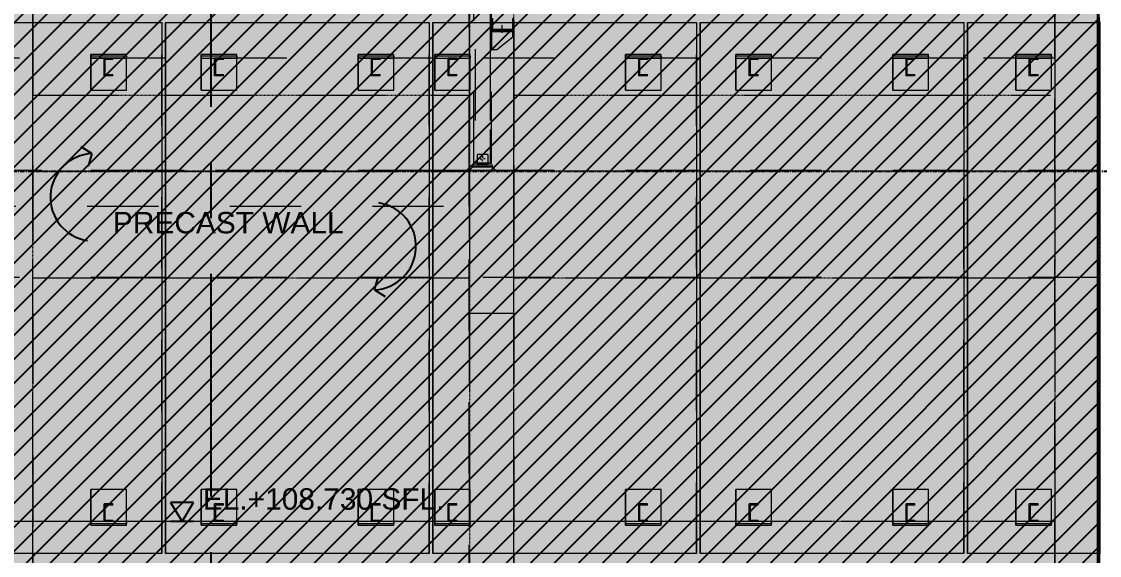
# Model space of a CAD drawing. Header units: millimetres. Extents: x 652937 to 1670132, y 1473552 to 2851037.
# Drawn here: x 764045 to 770093, y 1520610 to 1523605 of the extents above; entities that cross this region are included whole.
import ezdxf
from ezdxf.enums import TextEntityAlignment as Align
from ezdxf.xclip import XClip

# ---------------------------------------------------------------- set-up
doc = ezdxf.new("R2010")
doc.units = ezdxf.units.MM
doc.header["$XCLIPFRAME"] = 0
for name, pattern in [('HIDDEN', [0.375, 0.25, -0.125]), ('TA_GL_005.00000', [13.75, 5, -1.25, 1.25, -1.25, 5]), ('XKITLINE00', [0]), ('XKITLINE02', [4, 2, -2])]:
    doc.linetypes.add(name, pattern=pattern)
doc.layers.add('000 - 0_HIDE_OBJ_FRAMING_DEF_SUB', color=1, linetype='Continuous', plot=False)
for name, color, linetype in [('000 - 0_SYM_DWG_GRID-BUBBLE_MAIN_COLOR_1', 3, 'Continuous'), ('000 - 0_SYM_DWG_GRIDLINE_MAIN_COLOR_251', 251, 'Continuous'), ('000 - CONCRETE_WALL_HATCH_', 251, 'Continuous'), ('000 - CONCRETE_WALL_MAIN_COLOR_2', 1, 'Continuous'), ('000 - H A T C H', 9, 'Continuous'), ('CVA044__', 2, 'Continuous'), ('DIM', 1, 'Continuous')]:
    doc.layers.add(name, color=color, linetype=linetype)
doc.layers.add('Bolt', color=7, linetype='Continuous', lineweight=0)
doc.layers.add('Part', color=2, linetype='Continuous', lineweight=0)
doc.styles.add('ANGSANA', font='angsana.shx', dxfattribs={"width": 0.9})
doc.styles.add('Arial', font='arial.ttf')
doc.styles.add('TA', font='', dxfattribs={"height": 4.5})
doc.styles.get('TA').set_extended_font_data('Cordia New')

# ---------------------------------------------------------------- blocks, each defined once
blk = doc.blocks.new('E2')
at = {"layer": '000 - 0_HIDE_OBJ_FRAMING_DEF_SUB'}
blk.add_lwpolyline([(1661279.1, 114870), (1659779.1, 114870), (1659779.1, 105925), (1661279.1, 105925)], close=True, dxfattribs=at)
blk = doc.blocks.new('12')
at = {"layer": 'Part', "color": 253, "linetype": 'XKITLINE00', "lineweight": 0}
for points in [[(663514.0716, 1524496.4016), (663514.0716, 1524499.3816), (663515.5516, 1524499.3816), (663515.5516, 1524496.4016)], [(663515.5716, 1524496.4016), (663515.5716, 1524499.3816), (663517.0516, 1524499.3816), (663517.0516, 1524496.4016)], [(663517.0716, 1524496.4016), (663517.0716, 1524499.3816), (663518.5516, 1524499.3816), (663518.5516, 1524496.4016)], [(663518.5716, 1524496.4016), (663518.5716, 1524499.3816), (663520.0516, 1524499.3816), (663520.0516, 1524496.4016)], [(663520.0716, 1524496.4016), (663520.0716, 1524499.3816), (663520.8136, 1524499.3816), (663520.8136, 1524496.4016)]]:
    blk.add_lwpolyline(points, close=True, dxfattribs=at)
blk = doc.blocks.new('LEV-SEC')
blk.add_hatch(color=1).paths.add_polyline_path([(-1.62, 2.67), (0, 0), (1.62, 2.67)])
at = {"color": 1}
for p, q in [((-1.62, 2.67), (0, 0)), ((1.62, 2.67), (-1.62, 2.67)), ((0, 0), (1.62, 2.67)), ((1.62, 0), (-1.62, 0))]:
    blk.add_line(p, q, dxfattribs=at)
at = {"color": 2, "style": 'ANGSANA'}
blk.add_attdef('ELEVATION', text='', height=2.4, dxfattribs=at).set_placement((2.91, 2.21), align=Align.BOTTOM_LEFT)
blk = doc.blocks.new('PP18_ENT3_SE_ELE2-1')
at = {"layer": 'DIM', "color": 1, "linetype": 'ByBlock'}
for p, q in [((-10568.3, 110794.4), (-10628, 110831.8)), ((-10568.3, 110794.4), (-10590, 110723.9)), ((-8983, 110029.4), (-8961.3, 110099.9)), ((-8983, 110029.4), (-8923.2, 109992))]:
    blk.add_line(p, q, dxfattribs=at)
for centre, start, end in [((-10555.7, 110549.1), 92.9237, 261.43297), ((-8995.5, 110274.7), 272.9237, 81.43297)]:
    blk.add_arc(centre, 245.6, start, end, dxfattribs=at)
at = {"layer": 'Part', "color": 1, "linetype": 'HIDDEN', "lineweight": 0, "ltscale": 20}
for p, q in [((-8450, 111120), (-10900, 111120)), ((-5190, 111120), (-8200, 111120)), ((-8450, 108730), (-10890, 108730)), ((-5190, 108730), (-8200, 108730))]:
    blk.add_line(p, q, dxfattribs=at)
at = {"layer": 'Part', "linetype": 'HIDDEN', "lineweight": 0, "ltscale": 20}
for p, q in [((-10900, 110695), (-8450, 110695)), ((-5165, 110695), (-8200, 110695)), ((-8450, 110095), (-10900, 110095)), ((-5165, 110095), (-8200, 110095))]:
    blk.add_line(p, q, dxfattribs=at)
for points in [[(-10900, 103500), (-10900, 114420)], [(-8200, 103500), (-8200, 114420), (-8450, 114420), (-8450, 103500)], [(-4915, 103500), (-4915, 114420), (-5165, 114420), (-5165, 103500)]]:
    blk.add_lwpolyline(points, dxfattribs=at)
at = {"color": 4, "xscale": 1000, "yscale": 1000, "zscale": 1000}
blk.add_blockref('12', (-663525726.6, -1524387851.6), dxfattribs=at)
blk.add_blockref('E2', (-1664704.6, 0))
at = {"layer": 'DIM'}
ref = blk.add_blockref('LEV-SEC', (-10062.4, 108730), dxfattribs=dict(at, xscale=40, yscale=40, zscale=40))
ref.add_attrib('ELEVATION', 'EL.+108.730 SFL.', dxfattribs={"layer": '0', "color": 3, "height": 120, "style": 'Arial'}).set_placement((-9945.9, 108760.7), align=Align.BOTTOM_LEFT)
at = {"layer": 'CVA044__', "color": 3, "style": 'Arial'}
blk.add_text('PRECAST WALL', height=120, dxfattribs=at).set_placement((-10450.5, 110346.8))
blk = doc.blocks.new('*A25053578')
at = {"layer": 'Part', "linetype": 'XKITLINE02', "lineweight": 0}
for p, q in [((197.547339, 47.972868), (195.547337, 47.972868)), ((195.547337, 47.972868), (195.547337, 31.472868)), ((195.547339, 47.972868), (195.547339, 37.222868)), ((197.547337, 31.472868), (197.547337, 47.972868)), ((197.547339, 47.972868), (197.547339, 37.222868)), ((195.547339, 37.122868), (195.547339, 31.472868)), ((197.547339, 37.122868), (197.547339, 31.472868)), ((197.547339, 31.472868), (195.547337, 31.472868))]:
    blk.add_line(p, q, dxfattribs=at)
at = {"layer": 'Part', "linetype": 'XKITLINE00', "lineweight": 0}
for p, q in [((195.547339, 37.222868), (195.547339, 37.122868)), ((197.547339, 37.222868), (197.547339, 37.122868))]:
    blk.add_line(p, q, dxfattribs=at)
blk = doc.blocks.new('*A25063579')
at = {"layer": 'Part', "linetype": 'XKITLINE02', "lineweight": 0}
for p, q in [((209.787359, 31.472868), (209.787359, 47.972868)), ((209.787359, 47.972868), (209.787361, 47.972868)), ((209.787359, 47.972868), (211.037361, 47.972868)), ((209.787361, 47.972868), (209.787361, 37.222868)), ((211.037359, 47.972868), (211.037359, 31.472868)), ((211.037361, 47.972868), (211.037361, 37.222868)), ((209.787361, 37.122868), (209.787361, 31.472868)), ((211.037361, 37.122868), (211.037361, 31.472868)), ((209.787361, 31.472868), (209.787359, 31.472868)), ((209.787359, 31.472868), (211.037361, 31.472868))]:
    blk.add_line(p, q, dxfattribs=at)
at = {"layer": 'Part', "linetype": 'XKITLINE00', "lineweight": 0}
for p, q in [((209.787361, 37.222868), (209.787361, 37.122868)), ((211.037361, 37.222868), (211.037361, 37.122868))]:
    blk.add_line(p, q, dxfattribs=at)
blk = doc.blocks.new('*A25143587')
at = {"layer": 'Part', "linetype": 'XKITLINE02', "lineweight": 0}
for p, q in [((226.217337, 31.472868), (226.217337, 47.972868)), ((226.217337, 47.972868), (226.217339, 47.972868)), ((226.217337, 47.972868), (227.467339, 47.972868)), ((226.217339, 47.972868), (226.217339, 37.222868)), ((227.467337, 31.472868), (227.467337, 47.972868)), ((227.467339, 47.972868), (227.467339, 37.222868)), ((226.217339, 37.122868), (226.217339, 31.472868)), ((227.467339, 37.122868), (227.467339, 31.472868)), ((226.217339, 31.472868), (226.217337, 31.472868)), ((226.217337, 31.472868), (227.467339, 31.472868))]:
    blk.add_line(p, q, dxfattribs=at)
at = {"layer": 'Part', "linetype": 'XKITLINE00', "lineweight": 0}
for p, q in [((226.217339, 37.222868), (226.217339, 37.122868)), ((227.467339, 37.222868), (227.467339, 37.122868))]:
    blk.add_line(p, q, dxfattribs=at)
blk = doc.blocks.new('*A25193592')
at = {"layer": 'Part', "linetype": 'XKITLINE00', "lineweight": 0}
for p, q in [((193.767361, 52.122868), (201.167361, 52.122868)), ((201.167361, 52.122868), (201.167361, 37.222868)), ((201.167361, 37.222868), (193.767361, 37.222868))]:
    blk.add_line(p, q, dxfattribs=at)
at = {"layer": 'Part', "linetype": 'XKITLINE02', "lineweight": 0}
blk.add_line((201.16736, 37.222868), (201.16736, 52.122868), dxfattribs=at)
blk = doc.blocks.new('*A25203593')
at = {"layer": 'Part', "linetype": 'XKITLINE00', "lineweight": 0}
for p, q in [((201.26736, 52.122868), (201.267361, 52.122868)), ((201.267361, 52.122868), (208.667361, 52.122868)), ((201.267361, 52.122868), (201.267361, 37.222868)), ((208.667361, 52.122868), (208.667361, 37.222868)), ((201.267361, 37.222868), (201.26736, 37.222868)), ((208.667361, 37.222868), (201.267361, 37.222868))]:
    blk.add_line(p, q, dxfattribs=at)
at = {"layer": 'Part', "linetype": 'XKITLINE02', "lineweight": 0}
for p, q in [((201.267361, 52.122868), (201.26736, 52.122868)), ((201.26736, 52.122868), (201.26736, 37.222868)), ((208.66736, 37.222868), (208.66736, 52.122868)), ((201.267361, 37.222868), (201.26736, 37.222868))]:
    blk.add_line(p, q, dxfattribs=at)
blk = doc.blocks.new('*A25213594')
at = {"layer": 'Part', "linetype": 'XKITLINE00', "lineweight": 0}
for p, q in [((208.76736, 52.122868), (208.767361, 52.122868)), ((208.767361, 52.122868), (216.167361, 52.122868)), ((208.767361, 52.122868), (208.767361, 37.222868)), ((216.167361, 52.122868), (216.167361, 37.222868)), ((208.767361, 37.222868), (208.76736, 37.222868)), ((216.167361, 37.222868), (208.767361, 37.222868))]:
    blk.add_line(p, q, dxfattribs=at)
at = {"layer": 'Part', "linetype": 'XKITLINE02', "lineweight": 0}
for p, q in [((208.767361, 52.122868), (208.76736, 52.122868)), ((208.76736, 52.122868), (208.76736, 37.222868)), ((216.16736, 37.222868), (216.16736, 52.122868)), ((208.767361, 37.222868), (208.76736, 37.222868))]:
    blk.add_line(p, q, dxfattribs=at)
blk = doc.blocks.new('*A25223595')
at = {"layer": 'Part', "linetype": 'XKITLINE00', "lineweight": 0}
for p, q in [((216.26736, 52.122868), (216.267361, 52.122868)), ((216.267361, 52.122868), (223.667361, 52.122868)), ((216.267361, 52.122868), (216.267361, 37.222868)), ((223.667361, 52.122868), (223.667361, 37.222868)), ((216.267361, 37.222868), (216.26736, 37.222868)), ((223.667361, 37.222868), (216.267361, 37.222868))]:
    blk.add_line(p, q, dxfattribs=at)
at = {"layer": 'Part', "linetype": 'XKITLINE02', "lineweight": 0}
for p, q in [((216.267361, 52.122868), (216.26736, 52.122868)), ((216.26736, 52.122868), (216.26736, 37.222868)), ((223.66736, 37.222868), (223.66736, 52.122868)), ((216.267361, 37.222868), (216.26736, 37.222868))]:
    blk.add_line(p, q, dxfattribs=at)
blk = doc.blocks.new('*A25233596')
at = {"layer": 'Part', "linetype": 'XKITLINE00', "lineweight": 0}
for p, q in [((223.76736, 52.122868), (223.767361, 52.122868)), ((223.767361, 52.122868), (227.477361, 52.122868)), ((223.767361, 52.122868), (223.767361, 37.222868)), ((223.767361, 37.222868), (223.76736, 37.222868)), ((227.477361, 37.222868), (223.767361, 37.222868))]:
    blk.add_line(p, q, dxfattribs=at)
at = {"layer": 'Part', "linetype": 'XKITLINE02', "lineweight": 0}
for p, q in [((223.767361, 52.122868), (223.76736, 52.122868)), ((223.76736, 52.122868), (223.76736, 37.222868)), ((223.767361, 37.222868), (223.76736, 37.222868))]:
    blk.add_line(p, q, dxfattribs=at)
blk = doc.blocks.new('*A28003873')
at = {"layer": 'Part', "linetype": 'XKITLINE02', "lineweight": 0}
for p, q in [((201.167361, 47.972868), (193.767361, 47.972868)), ((208.667361, 47.972868), (201.267361, 47.972868)), ((216.167361, 47.972868), (208.767361, 47.972868)), ((223.667361, 47.972868), (216.267361, 47.972868)), ((227.477361, 47.972868), (223.767361, 47.972868)), ((201.167361, 44.972868), (193.767361, 44.972868)), ((208.667361, 44.972868), (201.267361, 44.972868)), ((216.167361, 44.972868), (208.767361, 44.972868)), ((223.667361, 44.972868), (216.267361, 44.972868)), ((227.477361, 44.972868), (223.767361, 44.972868))]:
    blk.add_line(p, q, dxfattribs=at)
at = {"layer": 'Part', "linetype": 'XKITLINE00', "lineweight": 0}
for p, q in [((201.267361, 47.972868), (201.167361, 47.972868)), ((208.767361, 47.972868), (208.667361, 47.972868)), ((216.267361, 47.972868), (216.167361, 47.972868)), ((223.767361, 47.972868), (223.667361, 47.972868)), ((201.267361, 44.972868), (201.167361, 44.972868)), ((208.767361, 44.972868), (208.667361, 44.972868)), ((216.267361, 44.972868), (216.167361, 44.972868)), ((223.767361, 44.972868), (223.667361, 44.972868))]:
    blk.add_line(p, q, dxfattribs=at)
blk = doc.blocks.new('*A28013874')
at = {"layer": 'Part', "linetype": 'XKITLINE02', "lineweight": 0}
for p, q in [((226.217339, 38.122868), (186.267361, 38.122868)), ((201.167361, 38.122868), (193.767361, 38.122868)), ((208.667361, 38.122868), (201.267361, 38.122868)), ((216.167361, 38.122868), (208.767361, 38.122868)), ((223.667361, 38.122868), (216.267361, 38.122868)), ((226.217338, 36.122868), (226.217338, 38.122868)), ((226.217338, 38.122868), (226.217339, 38.122868)), ((226.217339, 38.122868), (226.217339, 37.222868))]:
    blk.add_line(p, q, dxfattribs=at)
at = {"layer": 'Part', "linetype": 'XKITLINE00', "lineweight": 0}
for p, q in [((201.267361, 38.122868), (201.167361, 38.122868)), ((208.767361, 38.122868), (208.667361, 38.122868)), ((216.267361, 38.122868), (216.167361, 38.122868)), ((223.767361, 38.122868), (223.667361, 38.122868)), ((226.217339, 37.222868), (226.217339, 37.122868))]:
    blk.add_line(p, q, dxfattribs=at)
blk = doc.blocks.new('*A28023875')
at = {"layer": 'Part', "linetype": 'XKITLINE02', "lineweight": 0}
for p, q in [((226.217338, 51.122868), (226.217338, 53.122868)), ((226.217339, 52.122868), (226.217339, 51.122868)), ((201.167361, 51.122868), (193.767361, 51.122868)), ((208.667361, 51.122868), (201.267361, 51.122868)), ((216.167361, 51.122868), (208.767361, 51.122868)), ((223.667361, 51.122868), (216.267361, 51.122868)), ((226.217339, 51.122868), (223.767361, 51.122868)), ((226.217339, 51.122868), (226.217338, 51.122868))]:
    blk.add_line(p, q, dxfattribs=at)
at = {"layer": 'Part', "linetype": 'XKITLINE00', "lineweight": 0}
for p, q in [((226.217339, 52.172868), (226.217339, 52.122868)), ((201.267361, 51.122868), (201.167361, 51.122868)), ((208.767361, 51.122868), (208.667361, 51.122868)), ((216.267361, 51.122868), (216.167361, 51.122868)), ((223.767361, 51.122868), (223.667361, 51.122868))]:
    blk.add_line(p, q, dxfattribs=at)
blk = doc.blocks.new('*A28223895')
at = {"layer": 'Part', "linetype": 'XKITLINE02', "lineweight": 0}
for p, q in [((209.787359, 47.972868), (209.787359, 66.572868)), ((209.787359, 66.572868), (209.787361, 66.572868)), ((209.787359, 66.572868), (211.037361, 66.572868)), ((209.787361, 66.572868), (209.787361, 52.172868)), ((211.037359, 66.572868), (211.037359, 47.972868)), ((211.037361, 66.572868), (211.037361, 52.172868)), ((209.787361, 52.122868), (209.787361, 47.972868)), ((211.037361, 52.122868), (211.037361, 47.972868)), ((209.787361, 47.972868), (209.787359, 47.972868)), ((209.787359, 47.972868), (211.037361, 47.972868))]:
    blk.add_line(p, q, dxfattribs=at)
at = {"layer": 'Part', "linetype": 'XKITLINE00', "lineweight": 0}
for p, q in [((209.787361, 52.172868), (209.787361, 52.122868)), ((211.037361, 52.172868), (211.037361, 52.122868))]:
    blk.add_line(p, q, dxfattribs=at)
blk = doc.blocks.new('*A29894062')
at = {"layer": 'Part', "linetype": 'XKITLINE02', "lineweight": 0}
for p, q in [((209.787338, 47.972868), (187.068397, 47.972868)), ((187.0684, 46.972868), (187.0684, 47.972868)), ((209.787338, 46.972868), (209.787338, 47.972868)), ((187.068397, 46.972868), (209.787338, 46.972868))]:
    blk.add_line(p, q, dxfattribs=at)
blk = doc.blocks.new('*A30044077')
at = {"layer": 'Part', "linetype": 'XKITLINE02', "lineweight": 0}
for p, q in [((200.167392, 51.222868), (199.16739, 51.222868)), ((199.16739, 51.222868), (199.16739, 50.222868)), ((199.167392, 50.222868), (199.167392, 51.222868)), ((200.16739, 50.222868), (200.16739, 51.222868)), ((200.167392, 50.222868), (200.167392, 51.222868)), ((199.16739, 50.222868), (200.167392, 50.222868))]:
    blk.add_line(p, q, dxfattribs=at)
blk = doc.blocks.new('*A30054078')
at = {"layer": 'Part', "linetype": 'XKITLINE02', "lineweight": 0}
for p, q in [((200.167407, 51.172868), (199.167406, 51.172868)), ((199.167406, 51.172868), (199.167406, 51.122868)), ((199.167406, 51.122868), (200.167407, 51.122868)), ((199.167407, 51.172868), (199.167407, 51.122868)), ((200.167406, 51.172868), (200.167407, 51.172868)), ((200.167406, 51.172868), (200.167406, 51.122868)), ((200.167406, 51.122868), (200.167407, 51.122868)), ((200.167407, 51.122868), (200.167407, 51.172868))]:
    blk.add_line(p, q, dxfattribs=at)
blk = doc.blocks.new('*A30064079')
at = {"layer": 'Part', "linetype": 'XKITLINE02', "lineweight": 0}
for p, q in [((199.792407, 51.122868), (199.542407, 51.122868)), ((199.542407, 50.622868), (199.542407, 51.122868)), ((199.542407, 50.622868), (199.542407, 51.122868)), ((199.792407, 51.085368), (199.792407, 51.122868)), ((199.792407, 51.085368), (199.792407, 51.122868)), ((199.792407, 51.085368), (199.567407, 51.085368)), ((199.567407, 51.085368), (199.567407, 50.660368)), ((199.567407, 50.660368), (199.567407, 51.085368)), ((199.792407, 50.622868), (199.542407, 50.622868)), ((199.567407, 50.660368), (199.792407, 50.660368)), ((199.792407, 50.622868), (199.792407, 50.660368)), ((199.792407, 50.622868), (199.792407, 50.660368))]:
    blk.add_line(p, q, dxfattribs=at)
blk = doc.blocks.new('*A30074080')
at = {"layer": 'Part', "linetype": 'XKITLINE02', "lineweight": 0}
for p, q in [((203.267392, 51.222868), (202.26739, 51.222868)), ((202.26739, 51.222868), (202.26739, 50.222868)), ((202.267392, 50.222868), (202.267392, 51.222868)), ((203.26739, 50.222868), (203.26739, 51.222868)), ((203.267392, 50.222868), (203.267392, 51.222868)), ((202.26739, 50.222868), (203.267392, 50.222868))]:
    blk.add_line(p, q, dxfattribs=at)
blk = doc.blocks.new('*A30084081')
at = {"layer": 'Part', "linetype": 'XKITLINE02', "lineweight": 0}
for p, q in [((203.267407, 51.172868), (202.267406, 51.172868)), ((202.267406, 51.172868), (202.267406, 51.122868)), ((202.267406, 51.122868), (203.267407, 51.122868)), ((202.267407, 51.172868), (202.267407, 51.122868)), ((203.267406, 51.172868), (203.267407, 51.172868)), ((203.267406, 51.172868), (203.267406, 51.122868)), ((203.267406, 51.122868), (203.267407, 51.122868)), ((203.267407, 51.122868), (203.267407, 51.172868))]:
    blk.add_line(p, q, dxfattribs=at)
blk = doc.blocks.new('*A30094082')
at = {"layer": 'Part', "linetype": 'XKITLINE02', "lineweight": 0}
for p, q in [((202.892407, 51.122868), (202.642407, 51.122868)), ((202.642407, 50.622868), (202.642407, 51.122868)), ((202.642407, 50.622868), (202.642407, 51.122868)), ((202.892407, 51.085368), (202.892407, 51.122868)), ((202.892407, 51.085368), (202.892407, 51.122868)), ((202.892407, 51.085368), (202.667407, 51.085368)), ((202.667407, 51.085368), (202.667407, 50.660368)), ((202.667407, 50.660368), (202.667407, 51.085368)), ((202.892407, 50.622868), (202.642407, 50.622868)), ((202.667407, 50.660368), (202.892407, 50.660368)), ((202.892407, 50.622868), (202.892407, 50.660368)), ((202.892407, 50.622868), (202.892407, 50.660368))]:
    blk.add_line(p, q, dxfattribs=at)
blk = doc.blocks.new('*A30104083')
at = {"layer": 'Part', "linetype": 'XKITLINE02', "lineweight": 0}
for p, q in [((207.667392, 51.222868), (206.66739, 51.222868)), ((206.66739, 51.222868), (206.66739, 50.222868)), ((206.667392, 50.222868), (206.667392, 51.222868)), ((207.66739, 50.222868), (207.66739, 51.222868)), ((207.667392, 50.222868), (207.667392, 51.222868)), ((206.66739, 50.222868), (207.667392, 50.222868))]:
    blk.add_line(p, q, dxfattribs=at)
blk = doc.blocks.new('*A30114084')
at = {"layer": 'Part', "linetype": 'XKITLINE02', "lineweight": 0}
for p, q in [((207.667407, 51.172868), (206.667406, 51.172868)), ((206.667406, 51.172868), (206.667406, 51.122868)), ((206.667406, 51.122868), (207.667407, 51.122868)), ((206.667407, 51.172868), (206.667407, 51.122868)), ((207.667406, 51.172868), (207.667407, 51.172868)), ((207.667406, 51.172868), (207.667406, 51.122868)), ((207.667406, 51.122868), (207.667407, 51.122868)), ((207.667407, 51.122868), (207.667407, 51.172868))]:
    blk.add_line(p, q, dxfattribs=at)
blk = doc.blocks.new('*A30124085')
at = {"layer": 'Part', "linetype": 'XKITLINE02', "lineweight": 0}
for p, q in [((207.292407, 51.122868), (207.042407, 51.122868)), ((207.042407, 50.622868), (207.042407, 51.122868)), ((207.042407, 50.622868), (207.042407, 51.122868)), ((207.292407, 51.085368), (207.292407, 51.122868)), ((207.292407, 51.085368), (207.292407, 51.122868)), ((207.292407, 51.085368), (207.067407, 51.085368)), ((207.067407, 51.085368), (207.067407, 50.660368)), ((207.067407, 50.660368), (207.067407, 51.085368)), ((207.292407, 50.622868), (207.042407, 50.622868)), ((207.067407, 50.660368), (207.292407, 50.660368)), ((207.292407, 50.622868), (207.292407, 50.660368)), ((207.292407, 50.622868), (207.292407, 50.660368))]:
    blk.add_line(p, q, dxfattribs=at)
blk = doc.blocks.new('*A30134086')
at = {"layer": 'Part', "linetype": 'XKITLINE02', "lineweight": 0}
for p, q in [((209.817392, 51.222868), (208.81739, 51.222868)), ((208.81739, 51.222868), (208.81739, 50.222868)), ((208.817392, 50.222868), (208.817392, 51.222868)), ((209.81739, 50.222868), (209.81739, 51.222868)), ((209.817392, 50.222868), (209.817392, 51.222868)), ((208.81739, 50.222868), (209.817392, 50.222868))]:
    blk.add_line(p, q, dxfattribs=at)
blk = doc.blocks.new('*A30144087')
at = {"layer": 'Part', "linetype": 'XKITLINE02', "lineweight": 0}
for p, q in [((209.817407, 51.172868), (208.817406, 51.172868)), ((208.817406, 51.172868), (208.817406, 51.122868)), ((208.817406, 51.122868), (209.817407, 51.122868)), ((208.817407, 51.172868), (208.817407, 51.122868)), ((209.817406, 51.172868), (209.817407, 51.172868)), ((209.817406, 51.172868), (209.817406, 51.122868)), ((209.817406, 51.122868), (209.817407, 51.122868)), ((209.817407, 51.122868), (209.817407, 51.172868))]:
    blk.add_line(p, q, dxfattribs=at)
blk = doc.blocks.new('*A30154088')
at = {"layer": 'Part', "linetype": 'XKITLINE02', "lineweight": 0}
for p, q in [((209.442407, 51.122868), (209.192407, 51.122868)), ((209.192407, 50.622868), (209.192407, 51.122868)), ((209.192407, 50.622868), (209.192407, 51.122868)), ((209.442407, 51.085368), (209.442407, 51.122868)), ((209.442407, 51.085368), (209.442407, 51.122868)), ((209.442407, 51.085368), (209.217407, 51.085368)), ((209.217407, 51.085368), (209.217407, 50.660368)), ((209.217407, 50.660368), (209.217407, 51.085368)), ((209.442407, 50.622868), (209.192407, 50.622868)), ((209.217407, 50.660368), (209.442407, 50.660368)), ((209.442407, 50.622868), (209.442407, 50.660368)), ((209.442407, 50.622868), (209.442407, 50.660368))]:
    blk.add_line(p, q, dxfattribs=at)
blk = doc.blocks.new('*A30244097')
at = {"layer": 'Part', "linetype": 'XKITLINE02', "lineweight": 0}
for p, q in [((210.451948, 52.222868), (210.411916, 52.222868)), ((210.411916, 52.222868), (210.411916, 51.897868)), ((210.451916, 51.927868), (210.451916, 52.222868)), ((211.036948, 52.222868), (210.996916, 52.222868)), ((210.996916, 52.222868), (210.996916, 51.927868)), ((211.036916, 51.897868), (211.036916, 52.222868)), ((210.411916, 51.897868), (211.036948, 51.897868)), ((210.996948, 51.927868), (210.451916, 51.927868))]:
    blk.add_line(p, q, dxfattribs=at)
blk = doc.blocks.new('*A30254098')
at = {"layer": 'Part', "linetype": 'XKITLINE02', "lineweight": 0}
for p, q in [((197.547361, 64.472868), (195.547359, 64.472868)), ((195.547359, 64.472868), (195.547359, 47.972868)), ((195.547361, 64.472868), (195.547361, 52.172868)), ((197.547359, 47.972868), (197.547359, 64.472868)), ((197.547361, 64.472868), (197.547361, 52.172868)), ((195.547361, 52.122868), (195.547361, 47.972868)), ((197.547361, 52.122868), (197.547361, 47.972868)), ((197.547361, 47.972868), (195.547359, 47.972868))]:
    blk.add_line(p, q, dxfattribs=at)
at = {"layer": 'Part', "linetype": 'XKITLINE00', "lineweight": 0}
for p, q in [((195.547361, 52.172868), (195.547361, 52.122868)), ((197.547361, 52.172868), (197.547361, 52.122868))]:
    blk.add_line(p, q, dxfattribs=at)
blk = doc.blocks.new('*A30264099')
at = {"layer": 'Part', "linetype": 'XKITLINE02', "lineweight": 0}
for p, q in [((210.372007, 63.372868), (209.912007, 63.372868)), ((209.912007, 48.172868), (209.912007, 63.372868)), ((209.952007, 63.372868), (209.952007, 48.172868)), ((210.412007, 63.372868), (210.372007, 63.372868)), ((210.372007, 63.372868), (210.372007, 48.172868)), ((210.412007, 48.172868), (210.412007, 63.372868)), ((210.372007, 53.122868), (210.372007, 48.172868)), ((210.372007, 48.172868), (209.912007, 48.172868)), ((210.372007, 48.172868), (210.412007, 48.172868))]:
    blk.add_line(p, q, dxfattribs=at)
blk = doc.blocks.new('*A30284101')
at = {"layer": 'Part', "linetype": 'XKITLINE02', "lineweight": 0}
for p, q in [((210.411947, 51.897868), (210.411947, 51.867868)), ((211.011947, 51.897868), (210.411947, 51.897868)), ((210.411947, 51.867868), (211.011947, 51.867868)), ((211.011947, 51.867868), (211.011947, 51.897868))]:
    blk.add_line(p, q, dxfattribs=at)
blk = doc.blocks.new('*A30294102')
at = {"layer": 'Part', "linetype": 'XKITLINE02', "lineweight": 0}
for p, q in [((211.011947, 51.867868), (210.411947, 51.867868)), ((210.411947, 51.867868), (210.411947, 51.367868)), ((210.411947, 51.367868), (210.411947, 51.867868)), ((210.561947, 51.367868), (211.011947, 51.717868)), ((211.011947, 51.717868), (211.011947, 51.867868)), ((211.011947, 51.717868), (211.011947, 51.867868)), ((210.411947, 51.367868), (210.561947, 51.367868))]:
    blk.add_line(p, q, dxfattribs=at)
blk = doc.blocks.new('*A30304103')
at = {"layer": 'Bolt', "linetype": 'XKITLINE02', "lineweight": 0}
for p, q in [((210.711947, 51.828268), (210.711947, 52.042868)), ((210.601947, 51.867868), (210.601947, 51.897868)), ((210.676947, 51.897868), (210.676947, 51.927868)), ((210.746947, 51.897868), (210.746947, 51.927868)), ((210.821947, 51.867868), (210.821947, 51.897868))]:
    blk.add_line(p, q, dxfattribs=at)
blk = doc.blocks.new('*A30784151')
at = {"layer": 'Part', "linetype": 'XKITLINE02', "lineweight": 0}
for p, q in [((203.267407, 38.122868), (202.267406, 38.122868)), ((202.267406, 38.122868), (202.267406, 38.072868)), ((202.267407, 38.122868), (202.267407, 38.072868)), ((203.267406, 38.122868), (203.267407, 38.122868)), ((203.267406, 38.122868), (203.267406, 38.072868)), ((203.267407, 38.072868), (203.267407, 38.122868)), ((202.267406, 38.072868), (203.267407, 38.072868)), ((203.267406, 38.072868), (203.267407, 38.072868))]:
    blk.add_line(p, q, dxfattribs=at)
blk = doc.blocks.new('*A30804153')
at = {"layer": 'Part', "linetype": 'XKITLINE02', "lineweight": 0}
for p, q in [((200.167407, 38.122868), (199.167406, 38.122868)), ((199.167406, 38.122868), (199.167406, 38.072868)), ((199.167407, 38.122868), (199.167407, 38.072868)), ((200.167406, 38.122868), (200.167407, 38.122868)), ((200.167406, 38.122868), (200.167406, 38.072868)), ((200.167407, 38.072868), (200.167407, 38.122868)), ((199.167406, 38.072868), (200.167407, 38.072868)), ((200.167406, 38.072868), (200.167407, 38.072868))]:
    blk.add_line(p, q, dxfattribs=at)
blk = doc.blocks.new('*A30824155')
at = {"layer": 'Part', "linetype": 'XKITLINE02', "lineweight": 0}
for p, q in [((207.667407, 38.122868), (206.667406, 38.122868)), ((206.667406, 38.122868), (206.667406, 38.072868)), ((206.667407, 38.122868), (206.667407, 38.072868)), ((207.667406, 38.122868), (207.667407, 38.122868)), ((207.667406, 38.122868), (207.667406, 38.072868)), ((207.667407, 38.072868), (207.667407, 38.122868)), ((206.667406, 38.072868), (207.667407, 38.072868)), ((207.667406, 38.072868), (207.667407, 38.072868))]:
    blk.add_line(p, q, dxfattribs=at)
blk = doc.blocks.new('*A30834156')
at = {"layer": 'Part', "linetype": 'XKITLINE02', "lineweight": 0}
for p, q in [((209.817407, 38.122868), (208.817406, 38.122868)), ((208.817406, 38.122868), (208.817406, 38.072868)), ((208.817407, 38.122868), (208.817407, 38.072868)), ((209.817406, 38.122868), (209.817407, 38.122868)), ((209.817406, 38.122868), (209.817406, 38.072868)), ((209.817407, 38.072868), (209.817407, 38.122868)), ((208.817406, 38.072868), (209.817407, 38.072868)), ((209.817406, 38.072868), (209.817407, 38.072868))]:
    blk.add_line(p, q, dxfattribs=at)
blk = doc.blocks.new('*A30854158')
at = {"layer": 'Part', "linetype": 'XKITLINE02', "lineweight": 0}
for p, q in [((209.787336, 47.972868), (209.787337, 47.972868)), ((211.037337, 47.972868), (209.787337, 47.972868)), ((209.787337, 47.972868), (209.787337, 43.972868)), ((211.037336, 47.972868), (211.037337, 47.972868)), ((211.037337, 43.972868), (211.037337, 47.972868)), ((209.787336, 43.972868), (209.787337, 43.972868)), ((209.787337, 43.972868), (211.037337, 43.972868)), ((211.037336, 43.972868), (211.037337, 43.972868))]:
    blk.add_line(p, q, dxfattribs=at)
blk = doc.blocks.new('*A30864159')
at = {"layer": 'Part', "linetype": 'XKITLINE02', "lineweight": 0}
for p, q in [((209.787007, 47.972868), (210.537008, 47.972868)), ((209.787008, 47.972868), (209.887008, 48.072868)), ((210.437008, 48.072868), (209.887007, 48.072868)), ((210.537008, 47.972868), (210.437007, 48.072868))]:
    blk.add_line(p, q, dxfattribs=at)
blk = doc.blocks.new('*A30874160')
at = {"layer": 'Bolt', "linetype": 'XKITLINE00', "lineweight": 0}
for p, q in [((210.092007, 48.297868), (210.138627, 48.297868)), ((210.162007, 48.367868), (210.162007, 48.321248)), ((210.162007, 48.227868), (210.162007, 48.274488)), ((210.232007, 48.297868), (210.185387, 48.297868))]:
    blk.add_line(p, q, dxfattribs=at)
blk = doc.blocks.new('*A30884161')
at = {"layer": 'Part', "linetype": 'XKITLINE02', "lineweight": 0}
for p, q in [((210.437008, 48.122868), (209.887007, 48.122868)), ((209.887008, 48.072868), (209.887008, 48.122868)), ((210.437008, 48.072868), (210.437008, 48.122868)), ((209.887007, 48.072868), (210.437008, 48.072868))]:
    blk.add_line(p, q, dxfattribs=at)
blk = doc.blocks.new('*A30894162')
at = {"layer": 'Part', "linetype": 'XKITLINE02', "lineweight": 0}
for p, q in [((210.312007, 48.422868), (210.012007, 48.422868)), ((210.012007, 48.422868), (210.012007, 48.122868)), ((210.312007, 48.422868), (210.312007, 48.122868)), ((210.312007, 48.147868), (210.012007, 48.147868)), ((210.012007, 48.147868), (210.012007, 48.122868)), ((210.312007, 48.122868), (210.012007, 48.122868)), ((210.312007, 48.122868), (210.312007, 48.147868))]:
    blk.add_line(p, q, dxfattribs=at)
blk = doc.blocks.new('*A30904163')
at = {"layer": 'Bolt', "linetype": 'XKITLINE02', "lineweight": 0}
for p, q in [((210.052007, 48.072868), (210.052007, 48.122868)), ((210.162007, 48.072868), (210.162007, 48.122868)), ((210.272007, 48.072868), (210.272007, 48.122868))]:
    blk.add_line(p, q, dxfattribs=at)
blk = doc.blocks.new('*A30914164')
at = {"layer": 'Part', "linetype": 'XKITLINE02', "lineweight": 0}
for p, q in [((200.167392, 39.022868), (199.16739, 39.022868)), ((199.16739, 39.022868), (199.16739, 38.022868)), ((199.167392, 38.022868), (199.167392, 39.022868)), ((200.16739, 38.022868), (200.16739, 39.022868)), ((200.167392, 38.022868), (200.167392, 39.022868)), ((199.16739, 38.022868), (200.167392, 38.022868))]:
    blk.add_line(p, q, dxfattribs=at)
blk = doc.blocks.new('*A30924165')
at = {"layer": 'Part', "linetype": 'XKITLINE02', "lineweight": 0}
for p, q in [((199.792407, 38.622868), (199.542406, 38.622868)), ((199.542406, 38.122868), (199.542406, 38.622868)), ((199.542407, 38.122868), (199.542407, 38.622868)), ((199.792407, 38.585368), (199.567406, 38.585368)), ((199.567406, 38.585368), (199.567406, 38.160368)), ((199.567407, 38.160368), (199.567407, 38.585368)), ((199.792406, 38.585368), (199.792406, 38.622868)), ((199.792407, 38.585368), (199.792407, 38.622868)), ((199.792407, 38.122868), (199.542406, 38.122868)), ((199.567406, 38.160368), (199.792407, 38.160368)), ((199.792406, 38.122868), (199.792406, 38.160368)), ((199.792407, 38.122868), (199.792407, 38.160368))]:
    blk.add_line(p, q, dxfattribs=at)
blk = doc.blocks.new('*A30954168')
at = {"layer": 'Part', "linetype": 'XKITLINE02', "lineweight": 0}
for p, q in [((202.892407, 38.622868), (202.642406, 38.622868)), ((202.642406, 38.122868), (202.642406, 38.622868)), ((202.642407, 38.122868), (202.642407, 38.622868)), ((202.892407, 38.585368), (202.667406, 38.585368)), ((202.667406, 38.585368), (202.667406, 38.160368)), ((202.667407, 38.160368), (202.667407, 38.585368)), ((202.892406, 38.585368), (202.892406, 38.622868)), ((202.892407, 38.585368), (202.892407, 38.622868)), ((202.892407, 38.122868), (202.642406, 38.122868)), ((202.667406, 38.160368), (202.892407, 38.160368)), ((202.892406, 38.122868), (202.892406, 38.160368)), ((202.892407, 38.122868), (202.892407, 38.160368))]:
    blk.add_line(p, q, dxfattribs=at)
blk = doc.blocks.new('*A30964169')
at = {"layer": 'Part', "linetype": 'XKITLINE02', "lineweight": 0}
for p, q in [((203.267392, 39.022868), (202.26739, 39.022868)), ((202.26739, 39.022868), (202.26739, 38.022868)), ((202.267392, 38.022868), (202.267392, 39.022868)), ((203.26739, 38.022868), (203.26739, 39.022868)), ((203.267392, 38.022868), (203.267392, 39.022868)), ((202.26739, 38.022868), (203.267392, 38.022868))]:
    blk.add_line(p, q, dxfattribs=at)
blk = doc.blocks.new('*A31014174')
at = {"layer": 'Part', "linetype": 'XKITLINE02', "lineweight": 0}
for p, q in [((209.817392, 39.022868), (208.81739, 39.022868)), ((208.81739, 39.022868), (208.81739, 38.022868)), ((208.817392, 38.022868), (208.817392, 39.022868)), ((209.81739, 38.022868), (209.81739, 39.022868)), ((209.817392, 38.022868), (209.817392, 39.022868)), ((208.81739, 38.022868), (209.817392, 38.022868))]:
    blk.add_line(p, q, dxfattribs=at)
blk = doc.blocks.new('*A31024175')
at = {"layer": 'Part', "linetype": 'XKITLINE02', "lineweight": 0}
for p, q in [((209.442407, 38.622868), (209.192406, 38.622868)), ((209.192406, 38.122868), (209.192406, 38.622868)), ((209.192407, 38.122868), (209.192407, 38.622868)), ((209.442407, 38.585368), (209.217406, 38.585368)), ((209.217406, 38.585368), (209.217406, 38.160368)), ((209.217407, 38.160368), (209.217407, 38.585368)), ((209.442406, 38.585368), (209.442406, 38.622868)), ((209.442407, 38.585368), (209.442407, 38.622868)), ((209.442407, 38.122868), (209.192406, 38.122868)), ((209.217406, 38.160368), (209.442407, 38.160368)), ((209.442406, 38.122868), (209.442406, 38.160368)), ((209.442407, 38.122868), (209.442407, 38.160368))]:
    blk.add_line(p, q, dxfattribs=at)
blk = doc.blocks.new('*A31054178')
at = {"layer": 'Part', "linetype": 'XKITLINE02', "lineweight": 0}
for p, q in [((207.667392, 39.022868), (206.66739, 39.022868)), ((206.66739, 39.022868), (206.66739, 38.022868)), ((206.667392, 38.022868), (206.667392, 39.022868)), ((207.66739, 38.022868), (207.66739, 39.022868)), ((207.667392, 38.022868), (207.667392, 39.022868)), ((206.66739, 38.022868), (207.667392, 38.022868))]:
    blk.add_line(p, q, dxfattribs=at)
blk = doc.blocks.new('*A31064179')
at = {"layer": 'Part', "linetype": 'XKITLINE02', "lineweight": 0}
for p, q in [((207.292407, 38.622868), (207.042406, 38.622868)), ((207.042406, 38.122868), (207.042406, 38.622868)), ((207.042407, 38.122868), (207.042407, 38.622868)), ((207.292407, 38.585368), (207.067406, 38.585368)), ((207.067406, 38.585368), (207.067406, 38.160368)), ((207.067407, 38.160368), (207.067407, 38.585368)), ((207.292406, 38.585368), (207.292406, 38.622868)), ((207.292407, 38.585368), (207.292407, 38.622868)), ((207.292407, 38.122868), (207.042406, 38.122868)), ((207.067406, 38.160368), (207.292407, 38.160368)), ((207.292406, 38.122868), (207.292406, 38.160368)), ((207.292407, 38.122868), (207.292407, 38.160368))]:
    blk.add_line(p, q, dxfattribs=at)
blk = doc.blocks.new('*A31324204')
at = {"layer": 'Part', "linetype": 'XKITLINE02', "lineweight": 0}
for p, q in [((226.217337, 47.972868), (226.217337, 66.572868)), ((226.217337, 66.572868), (226.217339, 66.572868)), ((226.217337, 66.572868), (227.467339, 66.572868)), ((226.217339, 66.572868), (226.217339, 52.172868)), ((227.467337, 66.572868), (227.467337, 47.972868)), ((227.467339, 66.572868), (227.467339, 52.172868)), ((226.217339, 52.122868), (226.217339, 47.972868)), ((227.467339, 52.122868), (227.467339, 47.972868)), ((226.217339, 47.972868), (226.217337, 47.972868)), ((226.217337, 47.972868), (227.467339, 47.972868))]:
    blk.add_line(p, q, dxfattribs=at)
at = {"layer": 'Part', "linetype": 'XKITLINE00', "lineweight": 0}
for p, q in [((226.217339, 52.172868), (226.217339, 52.122868)), ((227.467339, 52.172868), (227.467339, 52.122868))]:
    blk.add_line(p, q, dxfattribs=at)
blk = doc.blocks.new('*A31434215')
at = {"layer": 'Part', "linetype": 'XKITLINE02', "lineweight": 0}
for p, q in [((215.167392, 51.222868), (214.16739, 51.222868)), ((214.16739, 51.222868), (214.16739, 50.222868)), ((214.167392, 50.222868), (214.167392, 51.222868)), ((215.16739, 50.222868), (215.16739, 51.222868)), ((215.167392, 50.222868), (215.167392, 51.222868)), ((214.16739, 50.222868), (215.167392, 50.222868))]:
    blk.add_line(p, q, dxfattribs=at)
blk = doc.blocks.new('*A31444216')
at = {"layer": 'Part', "linetype": 'XKITLINE02', "lineweight": 0}
for p, q in [((214.792407, 51.122868), (214.542407, 51.122868)), ((214.542407, 50.622868), (214.542407, 51.122868)), ((214.542407, 50.622868), (214.542407, 51.122868)), ((214.792407, 51.085368), (214.792407, 51.122868)), ((214.792407, 51.085368), (214.792407, 51.122868)), ((214.792407, 51.085368), (214.567407, 51.085368)), ((214.567407, 51.085368), (214.567407, 50.660368)), ((214.567407, 50.660368), (214.567407, 51.085368)), ((214.792407, 50.622868), (214.542407, 50.622868)), ((214.567407, 50.660368), (214.792407, 50.660368)), ((214.792407, 50.622868), (214.792407, 50.660368)), ((214.792407, 50.622868), (214.792407, 50.660368))]:
    blk.add_line(p, q, dxfattribs=at)
blk = doc.blocks.new('*A31454217')
at = {"layer": 'Part', "linetype": 'XKITLINE02', "lineweight": 0}
for p, q in [((218.267392, 51.222868), (217.26739, 51.222868)), ((217.26739, 51.222868), (217.26739, 50.222868)), ((217.267392, 50.222868), (217.267392, 51.222868)), ((218.26739, 50.222868), (218.26739, 51.222868)), ((218.267392, 50.222868), (218.267392, 51.222868)), ((217.26739, 50.222868), (218.267392, 50.222868))]:
    blk.add_line(p, q, dxfattribs=at)
blk = doc.blocks.new('*A31464218')
at = {"layer": 'Part', "linetype": 'XKITLINE02', "lineweight": 0}
for p, q in [((217.892407, 51.122868), (217.642407, 51.122868)), ((217.642407, 50.622868), (217.642407, 51.122868)), ((217.642407, 50.622868), (217.642407, 51.122868)), ((217.892407, 51.085368), (217.892407, 51.122868)), ((217.892407, 51.085368), (217.892407, 51.122868)), ((217.892407, 51.085368), (217.667407, 51.085368)), ((217.667407, 51.085368), (217.667407, 50.660368)), ((217.667407, 50.660368), (217.667407, 51.085368)), ((217.892407, 50.622868), (217.642407, 50.622868)), ((217.667407, 50.660368), (217.892407, 50.660368)), ((217.892407, 50.622868), (217.892407, 50.660368)), ((217.892407, 50.622868), (217.892407, 50.660368))]:
    blk.add_line(p, q, dxfattribs=at)
blk = doc.blocks.new('*A31474219')
at = {"layer": 'Part', "linetype": 'XKITLINE02', "lineweight": 0}
for p, q in [((222.667392, 51.222868), (221.66739, 51.222868)), ((221.66739, 51.222868), (221.66739, 50.222868)), ((221.667392, 50.222868), (221.667392, 51.222868)), ((222.66739, 50.222868), (222.66739, 51.222868)), ((222.667392, 50.222868), (222.667392, 51.222868)), ((221.66739, 50.222868), (222.667392, 50.222868))]:
    blk.add_line(p, q, dxfattribs=at)
blk = doc.blocks.new('*A31484220')
at = {"layer": 'Part', "linetype": 'XKITLINE02', "lineweight": 0}
for p, q in [((222.292407, 51.122868), (222.042407, 51.122868)), ((222.042407, 50.622868), (222.042407, 51.122868)), ((222.042407, 50.622868), (222.042407, 51.122868)), ((222.292407, 51.085368), (222.292407, 51.122868)), ((222.292407, 51.085368), (222.292407, 51.122868)), ((222.292407, 51.085368), (222.067407, 51.085368)), ((222.067407, 51.085368), (222.067407, 50.660368)), ((222.067407, 50.660368), (222.067407, 51.085368)), ((222.292407, 50.622868), (222.042407, 50.622868)), ((222.067407, 50.660368), (222.292407, 50.660368)), ((222.292407, 50.622868), (222.292407, 50.660368)), ((222.292407, 50.622868), (222.292407, 50.660368))]:
    blk.add_line(p, q, dxfattribs=at)
blk = doc.blocks.new('*A31494221')
at = {"layer": 'Part', "linetype": 'XKITLINE02', "lineweight": 0}
for p, q in [((226.122392, 51.222868), (225.12239, 51.222868)), ((225.12239, 51.222868), (225.12239, 50.222868)), ((225.122392, 50.222868), (225.122392, 51.222868)), ((226.12239, 50.222868), (226.12239, 51.222868)), ((226.122392, 50.222868), (226.122392, 51.222868)), ((225.12239, 50.222868), (226.122392, 50.222868))]:
    blk.add_line(p, q, dxfattribs=at)
blk = doc.blocks.new('*A31504222')
at = {"layer": 'Part', "linetype": 'XKITLINE02', "lineweight": 0}
for p, q in [((225.747407, 51.122868), (225.497407, 51.122868)), ((225.497407, 50.622868), (225.497407, 51.122868)), ((225.497407, 50.622868), (225.497407, 51.122868)), ((225.747407, 51.085368), (225.747407, 51.122868)), ((225.747407, 51.085368), (225.747407, 51.122868)), ((225.747407, 51.085368), (225.522407, 51.085368)), ((225.522407, 51.085368), (225.522407, 50.660368)), ((225.522407, 50.660368), (225.522407, 51.085368)), ((225.747407, 50.622868), (225.497407, 50.622868)), ((225.522407, 50.660368), (225.747407, 50.660368)), ((225.747407, 50.622868), (225.747407, 50.660368)), ((225.747407, 50.622868), (225.747407, 50.660368))]:
    blk.add_line(p, q, dxfattribs=at)
blk = doc.blocks.new('*A31624234')
at = {"layer": 'Part', "linetype": 'XKITLINE02', "lineweight": 0}
for p, q in [((215.167407, 38.122868), (214.167406, 38.122868)), ((214.167406, 38.122868), (214.167406, 38.072868)), ((214.167407, 38.122868), (214.167407, 38.072868)), ((215.167406, 38.122868), (215.167407, 38.122868)), ((215.167406, 38.122868), (215.167406, 38.072868)), ((215.167407, 38.072868), (215.167407, 38.122868)), ((214.167406, 38.072868), (215.167407, 38.072868)), ((215.167406, 38.072868), (215.167407, 38.072868))]:
    blk.add_line(p, q, dxfattribs=at)
blk = doc.blocks.new('*A31644236')
at = {"layer": 'Part', "linetype": 'XKITLINE02', "lineweight": 0}
for p, q in [((222.667407, 38.122868), (221.667406, 38.122868)), ((221.667406, 38.122868), (221.667406, 38.072868)), ((221.667407, 38.122868), (221.667407, 38.072868)), ((222.667406, 38.122868), (222.667407, 38.122868)), ((222.667406, 38.122868), (222.667406, 38.072868)), ((222.667407, 38.072868), (222.667407, 38.122868)), ((221.667406, 38.072868), (222.667407, 38.072868)), ((222.667406, 38.072868), (222.667407, 38.072868))]:
    blk.add_line(p, q, dxfattribs=at)
blk = doc.blocks.new('*A31654237')
at = {"layer": 'Part', "linetype": 'XKITLINE02', "lineweight": 0}
for p, q in [((218.267407, 38.122868), (217.267406, 38.122868)), ((217.267406, 38.122868), (217.267406, 38.072868)), ((217.267407, 38.122868), (217.267407, 38.072868)), ((218.267406, 38.122868), (218.267407, 38.122868)), ((218.267406, 38.122868), (218.267406, 38.072868)), ((218.267407, 38.072868), (218.267407, 38.122868)), ((217.267406, 38.072868), (218.267407, 38.072868)), ((218.267406, 38.072868), (218.267407, 38.072868))]:
    blk.add_line(p, q, dxfattribs=at)
blk = doc.blocks.new('*A31694241')
at = {"layer": 'Part', "linetype": 'XKITLINE02', "lineweight": 0}
for p, q in [((226.122407, 38.122868), (225.122406, 38.122868)), ((225.122406, 38.122868), (225.122406, 38.072868)), ((225.122407, 38.122868), (225.122407, 38.072868)), ((226.122406, 38.122868), (226.122407, 38.122868)), ((226.122406, 38.122868), (226.122406, 38.072868)), ((226.122407, 38.072868), (226.122407, 38.122868)), ((225.122406, 38.072868), (226.122407, 38.072868)), ((226.122406, 38.072868), (226.122407, 38.072868))]:
    blk.add_line(p, q, dxfattribs=at)
blk = doc.blocks.new('*A31724244')
at = {"layer": 'Part', "linetype": 'XKITLINE02', "lineweight": 0}
for p, q in [((215.167392, 39.022868), (214.16739, 39.022868)), ((214.16739, 39.022868), (214.16739, 38.022868)), ((214.167392, 38.022868), (214.167392, 39.022868)), ((215.16739, 38.022868), (215.16739, 39.022868)), ((215.167392, 38.022868), (215.167392, 39.022868)), ((214.16739, 38.022868), (215.167392, 38.022868))]:
    blk.add_line(p, q, dxfattribs=at)
blk = doc.blocks.new('*A31734245')
at = {"layer": 'Part', "linetype": 'XKITLINE02', "lineweight": 0}
for p, q in [((214.792407, 38.622868), (214.542406, 38.622868)), ((214.542406, 38.122868), (214.542406, 38.622868)), ((214.542407, 38.122868), (214.542407, 38.622868)), ((214.792407, 38.585368), (214.567406, 38.585368)), ((214.567406, 38.585368), (214.567406, 38.160368)), ((214.567407, 38.160368), (214.567407, 38.585368)), ((214.792406, 38.585368), (214.792406, 38.622868)), ((214.792407, 38.585368), (214.792407, 38.622868)), ((214.792407, 38.122868), (214.542406, 38.122868)), ((214.567406, 38.160368), (214.792407, 38.160368)), ((214.792406, 38.122868), (214.792406, 38.160368)), ((214.792407, 38.122868), (214.792407, 38.160368))]:
    blk.add_line(p, q, dxfattribs=at)
blk = doc.blocks.new('*A31744246')
at = {"layer": 'Part', "linetype": 'XKITLINE02', "lineweight": 0}
for p, q in [((222.292407, 38.622868), (222.042406, 38.622868)), ((222.042406, 38.122868), (222.042406, 38.622868)), ((222.042407, 38.122868), (222.042407, 38.622868)), ((222.292407, 38.585368), (222.067406, 38.585368)), ((222.067406, 38.585368), (222.067406, 38.160368)), ((222.067407, 38.160368), (222.067407, 38.585368)), ((222.292406, 38.585368), (222.292406, 38.622868)), ((222.292407, 38.585368), (222.292407, 38.622868)), ((222.292407, 38.122868), (222.042406, 38.122868)), ((222.067406, 38.160368), (222.292407, 38.160368)), ((222.292406, 38.122868), (222.292406, 38.160368)), ((222.292407, 38.122868), (222.292407, 38.160368))]:
    blk.add_line(p, q, dxfattribs=at)
blk = doc.blocks.new('*A31754247')
at = {"layer": 'Part', "linetype": 'XKITLINE02', "lineweight": 0}
for p, q in [((217.892407, 38.622868), (217.642406, 38.622868)), ((217.642406, 38.122868), (217.642406, 38.622868)), ((217.642407, 38.122868), (217.642407, 38.622868)), ((217.892407, 38.585368), (217.667406, 38.585368)), ((217.667406, 38.585368), (217.667406, 38.160368)), ((217.667407, 38.160368), (217.667407, 38.585368)), ((217.892406, 38.585368), (217.892406, 38.622868)), ((217.892407, 38.585368), (217.892407, 38.622868)), ((217.892407, 38.122868), (217.642406, 38.122868)), ((217.667406, 38.160368), (217.892407, 38.160368)), ((217.892406, 38.122868), (217.892406, 38.160368)), ((217.892407, 38.122868), (217.892407, 38.160368))]:
    blk.add_line(p, q, dxfattribs=at)
blk = doc.blocks.new('*A31764248')
at = {"layer": 'Part', "linetype": 'XKITLINE02', "lineweight": 0}
for p, q in [((222.667392, 39.022868), (221.66739, 39.022868)), ((221.66739, 39.022868), (221.66739, 38.022868)), ((221.667392, 38.022868), (221.667392, 39.022868)), ((222.66739, 38.022868), (222.66739, 39.022868)), ((222.667392, 38.022868), (222.667392, 39.022868)), ((221.66739, 38.022868), (222.667392, 38.022868))]:
    blk.add_line(p, q, dxfattribs=at)
blk = doc.blocks.new('*A31774249')
at = {"layer": 'Part', "linetype": 'XKITLINE02', "lineweight": 0}
for p, q in [((218.267392, 39.022868), (217.26739, 39.022868)), ((217.26739, 39.022868), (217.26739, 38.022868)), ((217.267392, 38.022868), (217.267392, 39.022868)), ((218.26739, 38.022868), (218.26739, 39.022868)), ((218.267392, 38.022868), (218.267392, 39.022868)), ((217.26739, 38.022868), (218.267392, 38.022868))]:
    blk.add_line(p, q, dxfattribs=at)
blk = doc.blocks.new('*A31844256')
at = {"layer": 'Part', "linetype": 'XKITLINE02', "lineweight": 0}
for p, q in [((226.122392, 39.022868), (225.12239, 39.022868)), ((225.12239, 39.022868), (225.12239, 38.022868)), ((225.122392, 38.022868), (225.122392, 39.022868)), ((226.12239, 38.022868), (226.12239, 39.022868)), ((226.122392, 38.022868), (226.122392, 39.022868)), ((225.12239, 38.022868), (226.122392, 38.022868))]:
    blk.add_line(p, q, dxfattribs=at)
blk = doc.blocks.new('*A31854257')
at = {"layer": 'Part', "linetype": 'XKITLINE02', "lineweight": 0}
for p, q in [((225.747407, 38.622868), (225.497406, 38.622868)), ((225.497406, 38.122868), (225.497406, 38.622868)), ((225.497407, 38.122868), (225.497407, 38.622868)), ((225.747407, 38.585368), (225.522406, 38.585368)), ((225.522406, 38.585368), (225.522406, 38.160368)), ((225.522407, 38.160368), (225.522407, 38.585368)), ((225.747406, 38.585368), (225.747406, 38.622868)), ((225.747407, 38.585368), (225.747407, 38.622868)), ((225.747407, 38.122868), (225.497406, 38.122868)), ((225.522406, 38.160368), (225.747407, 38.160368)), ((225.747406, 38.122868), (225.747406, 38.160368)), ((225.747407, 38.122868), (225.747407, 38.160368))]:
    blk.add_line(p, q, dxfattribs=at)
blk = doc.blocks.new('*A31864258')
at = {"layer": 'Part', "linetype": 'XKITLINE02', "lineweight": 0}
for p, q in [((215.167407, 51.172868), (214.167406, 51.172868)), ((214.167406, 51.172868), (214.167406, 51.122868)), ((214.167406, 51.122868), (215.167407, 51.122868)), ((214.167407, 51.172868), (214.167407, 51.122868)), ((215.167406, 51.172868), (215.167407, 51.172868)), ((215.167406, 51.172868), (215.167406, 51.122868)), ((215.167406, 51.122868), (215.167407, 51.122868)), ((215.167407, 51.122868), (215.167407, 51.172868))]:
    blk.add_line(p, q, dxfattribs=at)
blk = doc.blocks.new('*A31874259')
at = {"layer": 'Part', "linetype": 'XKITLINE02', "lineweight": 0}
for p, q in [((218.267407, 51.172868), (217.267406, 51.172868)), ((217.267406, 51.172868), (217.267406, 51.122868)), ((217.267406, 51.122868), (218.267407, 51.122868)), ((217.267407, 51.172868), (217.267407, 51.122868)), ((218.267406, 51.172868), (218.267407, 51.172868)), ((218.267406, 51.172868), (218.267406, 51.122868)), ((218.267406, 51.122868), (218.267407, 51.122868)), ((218.267407, 51.122868), (218.267407, 51.172868))]:
    blk.add_line(p, q, dxfattribs=at)
blk = doc.blocks.new('*A31884260')
at = {"layer": 'Part', "linetype": 'XKITLINE02', "lineweight": 0}
for p, q in [((222.667407, 51.172868), (221.667406, 51.172868)), ((221.667406, 51.172868), (221.667406, 51.122868)), ((221.667406, 51.122868), (222.667407, 51.122868)), ((221.667407, 51.172868), (221.667407, 51.122868)), ((222.667406, 51.172868), (222.667407, 51.172868)), ((222.667406, 51.172868), (222.667406, 51.122868)), ((222.667406, 51.122868), (222.667407, 51.122868)), ((222.667407, 51.122868), (222.667407, 51.172868))]:
    blk.add_line(p, q, dxfattribs=at)
blk = doc.blocks.new('*A31894261')
at = {"layer": 'Part', "linetype": 'XKITLINE02', "lineweight": 0}
for p, q in [((226.122407, 51.172868), (225.122406, 51.172868)), ((225.122406, 51.172868), (225.122406, 51.122868)), ((225.122406, 51.122868), (226.122407, 51.122868)), ((225.122407, 51.172868), (225.122407, 51.122868)), ((226.122406, 51.172868), (226.122407, 51.172868)), ((226.122406, 51.172868), (226.122406, 51.122868)), ((226.122406, 51.122868), (226.122407, 51.122868)), ((226.122407, 51.122868), (226.122407, 51.172868))]:
    blk.add_line(p, q, dxfattribs=at)
blk = doc.blocks.new('PP18_ENT3_SE_ELE2-2')
at = {"lineweight": 0, "xscale": 200, "yscale": 200, "zscale": 200}
for name in ['*A25193592', '*A25203593', '*A25213594', '*A25223595', '*A25233596', '*A28223895', '*A31324204', '*A30254098', '*A30264099', '*A28023875', '*A30244097', '*A30284101', '*A30294102', '*A30304103', '*A30044077', '*A30074080', '*A30104083', '*A30134086', '*A31434215', '*A31454217', '*A31474219', '*A31494221', '*A30054078', '*A30064079', '*A30084081', '*A30094082', '*A30114084', '*A30124085', '*A30144087', '*A30154088', '*A31864258', '*A31444216', '*A31874259', '*A31464218', '*A31884260', '*A31484220', '*A31894261', '*A31504222', '*A30894162', '*A30874160', '*A28003873', '*A29894062', '*A25053578', '*A30864159', '*A30854158', '*A25063579', '*A30884161', '*A30904163', '*A25143587', '*A30914164', '*A30964169', '*A31054178', '*A31014174', '*A31724244', '*A31774249', '*A31764248', '*A31844256', '*A30924165', '*A30954168', '*A31064179', '*A31024175', '*A31734245', '*A31754247', '*A31744246', '*A31854257', '*A28013874', '*A30804153', '*A30784151', '*A30824155', '*A30834156', '*A31624234', '*A31654237', '*A31644236', '*A31694241']:
    blk.add_blockref(name, (-50408.4678, 101105.4264), dxfattribs=at)
blk = doc.blocks.new('*U6169')
at = {"layer": '000 - 0_SYM_DWG_GRIDLINE_MAIN_COLOR_251', "linetype": 'ByBlock', "ltscale": 5}
blk.add_line((16, 0), (-308.66, 0), dxfattribs=at)
at = {"style": 'TA', "flags": 1}
blk.add_attdef('LOCATION', (6, -6), '', height=4.5, rotation=270, dxfattribs=at)
at = {"layer": '000 - 0_SYM_DWG_GRID-BUBBLE_MAIN_COLOR_1', "style": 'Arial'}
blk.add_attdef('GRID-HEAD', text='', height=4, rotation=90, dxfattribs=at).set_placement((50, 0), align=Align.MIDDLE_CENTER)
blk = doc.blocks.new('*U6164')
at = {"layer": '000 - 0_SYM_DWG_GRIDLINE_MAIN_COLOR_251', "linetype": 'ByBlock', "ltscale": 5}
blk.add_line((200, 0), (-30071, 0), dxfattribs=at)
at = {"style": 'TA', "flags": 1}
blk.add_attdef('LOCATION', (6, -6), '', height=4.5, rotation=270, dxfattribs=at)
blk = doc.blocks.new('W-1-PP18-ST_ENT3_REV02_20260413-044638_PP18_ENT3_ELE2-DIM')
at = {"layer": '000 - 0_SYM_DWG_GRIDLINE_MAIN_COLOR_251', "color": 6, "linetype": 'TA_GL_005.00000', "xscale": 50, "yscale": 50, "zscale": 50, "rotation": 270}
blk.add_blockref('*U6169', (-9900, 100920), dxfattribs=at)
at = {"layer": '000 - 0_SYM_DWG_GRIDLINE_MAIN_COLOR_251', "color": 6, "linetype": 'TA_GL_005.00000', "rotation": 180}
blk.add_blockref('*U6164', (-21271, 110695), dxfattribs=at)
blk = doc.blocks.new('*U6174')
at = {"layer": '000 - H A T C H'}
h = blk.add_hatch(dxfattribs=at)
h.set_pattern_fill('AR-CONC', color=8, scale=0.05)
h.paths.add_polyline_path([(7281, 0), (0, 0), (0, -2980), (15523, -2980), (15523, 9340), (7281, 9340)])
blk = doc.blocks.new('A$Cfa402d38')
at = {"layer": '000 - CONCRETE_WALL_MAIN_COLOR_2'}
blk.add_blockref('*U6174', (314, -1870), dxfattribs=at)
at = {"layer": '000 - CONCRETE_WALL_HATCH_'}
h = blk.add_hatch(dxfattribs=at)
h.set_pattern_fill('ANSI31', color=1, scale=30)
h.paths.add_polyline_path([(314, -1870), (314, -4850), (15837, -4850), (15837, 7470), (7595, 7470), (7595, -1870)])

msp = doc.modelspace()

# ---------------------------------------------------------------- block references
at = {"color": 6}
msp.add_blockref('A$Cfa402d38', (754258.1769, 1519470.4203), dxfattribs=at)

# ---------------------------------------------------------------- next in the draw order: block references
ref = msp.add_blockref('PP18_ENT3_SE_ELE2-2', (775008.1769, 1412070.4203), dxfattribs=at)
XClip(ref).set_block_clipping_path([(-26088.7758649617, 100920), (12661.2241350383, 117178.2602934372)])

# ---------------------------------------------------------------- next in the draw order: block references
ref = msp.add_blockref('PP18_ENT3_SE_ELE2-1', (775008.1769, 1412070.4203), dxfattribs=at)
XClip(ref).set_block_clipping_path([(-21816.709593582, 100920), (8800.0000001194, 118767.7153737911)])

# ---------------------------------------------------------------- next in the draw order: block references
msp.add_blockref('W-1-PP18-ST_ENT3_REV02_20260413-044638_PP18_ENT3_ELE2-DIM', (775008.1769, 1412070.4203), dxfattribs=at)

doc.saveas('drawing.dxf')
